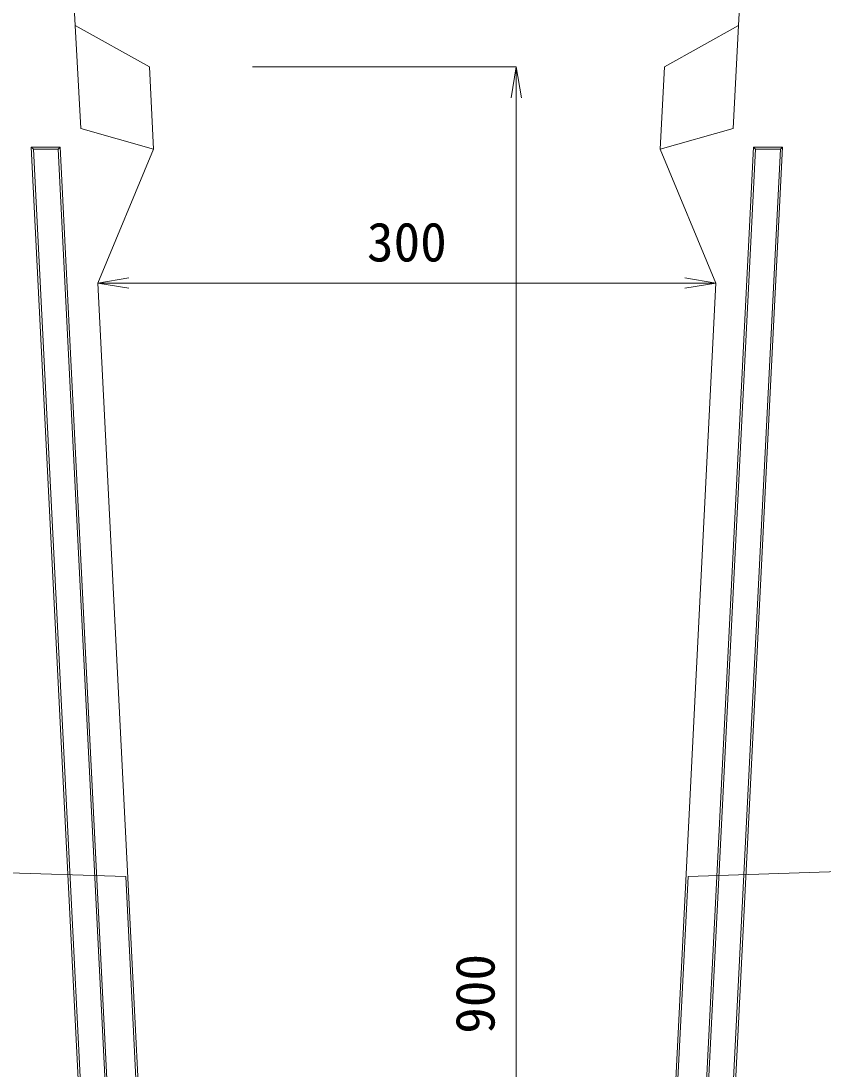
# Model space of a CAD drawing. Units: millimetres at full size, sheet at 1:20. Extents: x 0 to 23340, y -4498 to 8520.
# Drawn here: x 8670 to 9060, y 1330 to 1838 of the extents above; entities that cross this region are included whole.
import ezdxf
from ezdxf.enums import TextEntityAlignment as Align

# ---------------------------------------------------------------- set-up
doc = ezdxf.new("R2010")
doc.units = ezdxf.units.MM
doc.header["$LTSCALE"] = 20
doc.linetypes.add('DASHED', pattern=[7.5, 6, -1.5])
for name, color, linetype, lineweight in [('HOLE', 7, 'DASHED', 13), ('KIJUN', 5, 'Continuous', 5), ('SUNPO', 3, 'Continuous', 13)]:
    doc.layers.add(name, color=color, linetype=linetype, lineweight=lineweight)
doc.styles.add('ＭＳ ゴシック', font='')
doc.styles.get('ＭＳ ゴシック').set_extended_font_data('MS Gothic')

# ---------------------------------------------------------------- blocks, each defined once
blk = doc.blocks.new('open_arrow')
at = {"color": 0, "linetype": 'Continuous', "lineweight": -2}
blk.add_lwpolyline([(7.5, 1.25), (0, 0), (7.5, -1.25)], dxfattribs=at)

msp = doc.modelspace()

# ---------------------------------------------------------------- linework, layer by layer
at = {"layer": 'HOLE'}
for points in [[(8647.48, 1425.53), (8720.98, 1423.12), (8743.59, 973.68), (8647.48, 944.03)], [(9067.48, 1425.53), (8993.99, 1423.12), (8971.38, 973.68), (9067.48, 944.03)]]:
    msp.add_lwpolyline(points, dxfattribs=at)
at = {"layer": 'KIJUN'}
for p, q in [((8675.13, 1777.2), (8676.18, 1776.2)), ((8688.19, 1776.2), (8689.15, 1777.2)), ((8689.15, 1777.2), (8730.11, 962.93)), ((9038.79, 1776.2), (8997.84, 962.28)), ((9026.78, 1776.2), (9025.82, 1777.2)), ((9039.84, 1777.2), (9038.79, 1776.2))]:
    msp.add_line(p, q, dxfattribs=at)
at = {"layer": 'KIJUN', "color": 7, "lineweight": 13}
msp.add_lwpolyline([(8745.1, 963.68), (8707.48, 1711.2), (8734.48, 1776.2), (8732.48, 1816.2), (8696.48, 1836.2), (8692.48, 1911.2), (8650.48, 1911.2), (8647.48, 1908.2), (8647.48, 836.2), (8667.48, 816.2), (9047.48, 816.2), (9067.48, 836.2), (9067.48, 1908.2), (9064.48, 1911.2), (9022.48, 1911.2), (9018.48, 1836.2), (8982.48, 1816.2), (8980.48, 1776.2), (9007.48, 1711.2), (8969.87, 963.68)], dxfattribs=at)
at = {"layer": 'KIJUN', "color": 7, "linetype": 'DASHED', "lineweight": 13}
for points in [[(8734.48, 1776.2), (8699.15, 1786.2), (8696.48, 1836.2)], [(8980.48, 1776.2), (9015.82, 1786.2), (9018.48, 1836.2)]]:
    msp.add_lwpolyline(points, dxfattribs=at)
at = {"layer": 'KIJUN'}
for points in [[(8716.13, 962.23), (8675.13, 1777.2), (8689.15, 1777.2)], [(8717.13, 962.28), (8676.18, 1776.2), (8688.19, 1776.2), (8729.12, 962.88)], [(8984.86, 962.93), (9025.82, 1777.2), (9039.84, 1777.2), (8998.84, 962.23)], [(8985.85, 962.88), (9026.78, 1776.2), (9038.79, 1776.2)]]:
    msp.add_lwpolyline(points, dxfattribs=at)
at = {"layer": 'SUNPO'}
for p, q in [((8782.48, 1816.2), (8910.57, 1816.2)), ((8910.57, 916.2), (8910.57, 1816.2)), ((8707.48, 1711.2), (9007.48, 1711.2))]:
    msp.add_line(p, q, dxfattribs=at)

# ---------------------------------------------------------------- block references
at = {"layer": 'SUNPO', "xscale": 2, "yscale": 2}
for p, rotation in [((8910.57, 1816.2), 270), ((9007.48, 1711.2), 180)]:
    msp.add_blockref('open_arrow', p, dxfattribs=dict(at, rotation=rotation))
msp.add_blockref('open_arrow', (8707.48, 1711.2), dxfattribs=at)

# ---------------------------------------------------------------- texts
at = {"layer": 'SUNPO', "style": 'ＭＳ ゴシック'}
msp.add_text('300', height=18.99, dxfattribs=at).set_placement((8857.48, 1731.2), align=Align.MIDDLE_CENTER)
msp.add_text('900', height=18.99, rotation=90, dxfattribs=at).set_placement((8890.57, 1366.2), align=Align.MIDDLE_CENTER)

doc.saveas('drawing.dxf')
